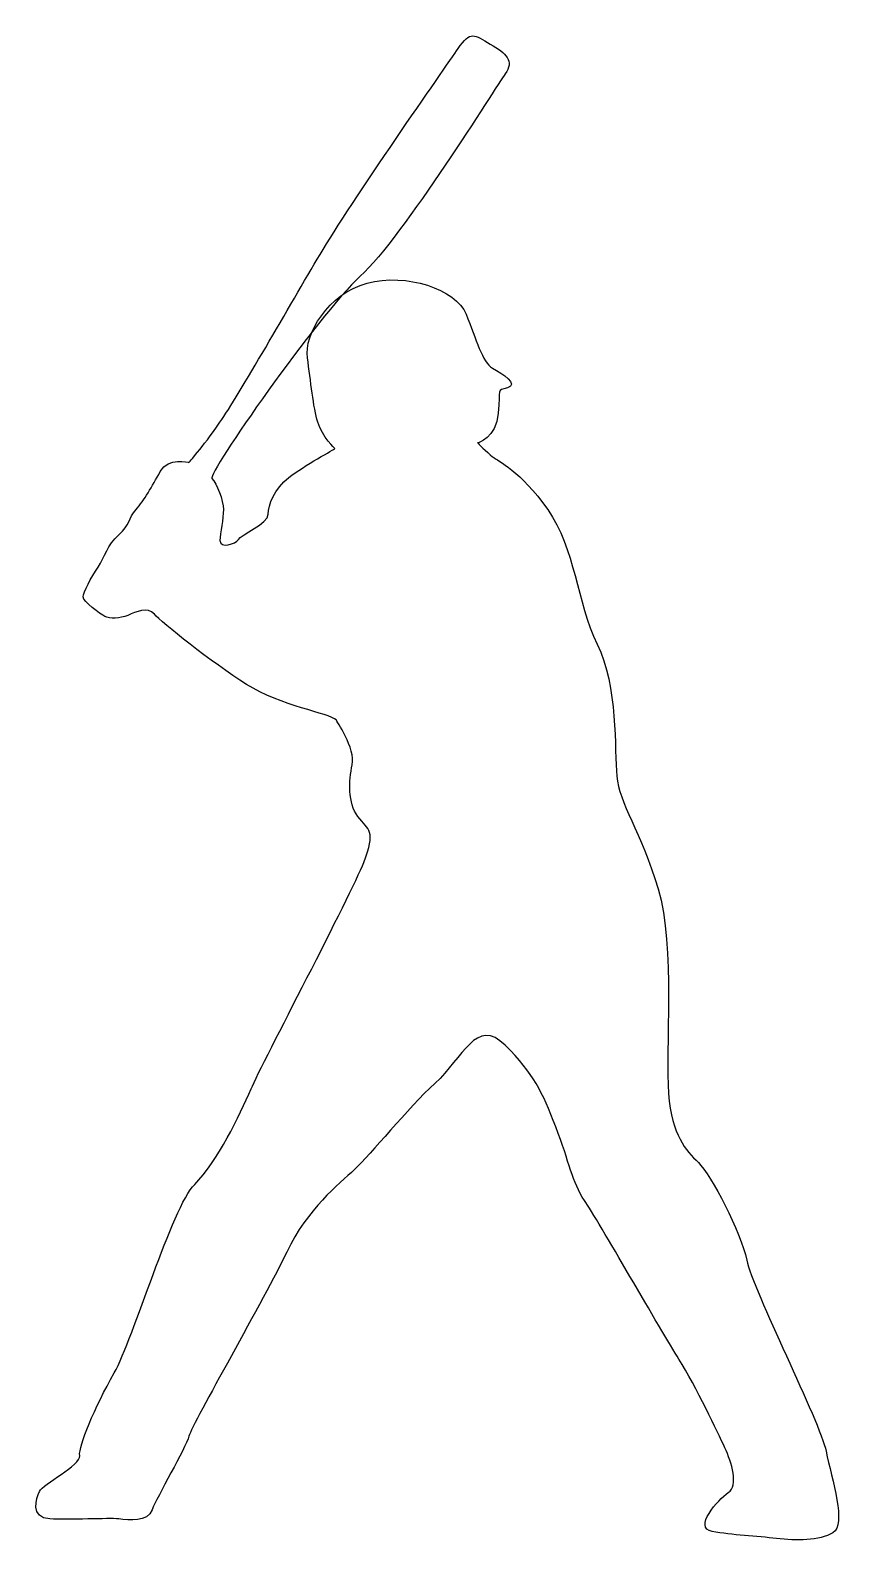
# Model space of a CAD drawing. Header units: centimetres. Extents: x -5.6 to 5.6, y -10.3 to 10.4.
import ezdxf

# ---------------------------------------------------------------- set-up
doc = ezdxf.new("R2010")
doc.units = ezdxf.units.CM
doc.header["$MEASUREMENT"] = 0
doc.layers.add('Camada 1', color=7, linetype='Continuous')

msp = doc.modelspace()

# ---------------------------------------------------------------- linework, layer by layer
at = {"layer": 'Camada 1'}
msp.add_open_spline([(-1.38091, 0.92773), (-1.38091, 0.92773), (-1.11395, 0.53511), (-1.16101, 0.31527), (-1.16101, 0.31527), (-1.20813, 0.0954), (-1.22382, -0.203), (-1.08248, -0.39143), (-1.08248, -0.39143), (-0.94117, -0.57987), (-0.83123, -0.57987), (-1.00398, -1.0196), (-1.00398, -1.0196), (-1.17673, -1.45926), (-2.38595, -3.75214), (-2.54301, -4.11329), (-2.54301, -4.11329), (-2.70007, -4.4745), (-2.99841, -5.1027), (-3.3125, -5.41679), (-3.3125, -5.41679), (-3.62659, -5.7309), (-4.14483, -7.52113), (-4.41182, -7.9923), (-4.41182, -7.9923), (-4.67878, -8.46344), (-4.89863, -8.99737), (-4.88291, -9.12302), (-4.88291, -9.12302), (-4.86722, -9.24862), (-5.38546, -9.51561), (-5.43256, -9.60983), (-5.43256, -9.60983), (-5.47968, -9.70405), (-5.55821, -9.97101), (-5.29125, -9.9867), (-5.29125, -9.9867), (-5.02426, -10.00242), (-4.49033, -9.97101), (-4.34899, -9.9867), (-4.34899, -9.9867), (-4.20765, -10.00242), (-3.95637, -10.03382), (-3.89356, -9.8611), (-3.89356, -9.8611), (-3.83072, -9.68835), (-3.43813, -9.0288), (-3.39101, -8.85603), (-3.39101, -8.85603), (-3.34386, -8.68328), (-2.33879, -6.9401), (-2.05611, -6.34333), (-2.05611, -6.34333), (-1.77343, -5.74656), (-1.34943, -5.41676), (-1.12957, -5.21261), (-1.12957, -5.21261), (-0.90973, -5.00848), (-0.40718, -4.38028), (-0.03031, -4.03482), (-0.03031, -4.03482), (0.34659, -3.68927), (0.53503, -3.12394), (0.92767, -3.51658), (0.92767, -3.51658), (1.32031, -3.90917), (1.43019, -4.14475), (1.61866, -4.63159), (1.61866, -4.63159), (1.8071, -5.11837), (1.83853, -5.38536), (2.01125, -5.63666), (2.01125, -5.63666), (2.184, -5.88791), (3.06345, -7.42691), (3.299, -7.80378), (3.299, -7.80378), (3.53459, -8.18073), (3.83296, -8.80885), (3.92717, -9.01301), (3.92717, -9.01301), (4.02141, -9.21719), (4.11561, -9.53128), (3.97427, -9.62549), (3.97427, -9.62549), (3.83293, -9.7197), (3.48744, -10.11232), (3.7544, -10.15947), (3.7544, -10.15947), (4.02139, -10.20657), (4.36688, -10.22231), (4.63388, -10.25369), (4.63388, -10.25369), (4.90082, -10.2851), (5.21491, -10.2851), (5.40334, -10.17516), (5.40334, -10.17516), (5.5918, -10.06525), (5.38765, -9.45274), (5.30912, -9.06015), (5.30912, -9.06015), (5.23057, -8.66756), (4.30405, -6.84585), (4.22549, -6.45329), (4.22549, -6.45329), (4.14696, -6.06065), (3.73871, -5.29113), (3.56594, -5.11836), (3.56594, -5.11836), (3.39317, -4.94561), (3.20473, -4.75723), (3.15763, -4.17615), (3.15763, -4.17615), (3.11048, -3.5951), (3.25187, -2.16598), (3.01626, -1.38083), (3.01626, -1.38083), (2.7807, -0.59557), (2.48228, -0.20298), (2.45092, 0.15822), (2.45092, 0.15822), (2.41951, 0.5194), (2.46661, 1.38314), (2.18393, 1.96421), (2.18393, 1.96421), (1.90125, 2.54528), (1.88559, 3.26765), (1.50869, 3.80158), (1.50869, 3.80158), (1.13179, 4.33554), (0.83337, 4.46116), (0.75487, 4.524), (0.75487, 4.524), (0.67637, 4.58681), (0.55072, 4.71244), (0.55072, 4.71244), (0.55072, 4.71244), (0.55072, 4.71244), (0.80197, 4.77525), (0.83337, 5.12077), (0.83337, 5.12077), (0.8648, 5.46626), (0.80196, 5.41914), (0.95905, 5.46626), (0.95905, 5.46626), (1.11605, 5.51336), (0.89621, 5.6547), (0.75487, 5.73322), (0.75487, 5.73322), (0.61353, 5.81174), (0.53497, 6.12584), (0.39371, 6.4713), (0.39371, 6.4713), (0.25232, 6.81679), (-0.42293, 7.03666), (-0.95688, 6.89532), (-0.95688, 6.89532), (-1.49086, 6.75398), (-1.82061, 6.18862), (-1.77349, 5.87456), (-1.77349, 5.87456), (-1.72639, 5.56045), (-1.69499, 5.19926), (-1.63218, 4.99508), (-1.63218, 4.99508), (-1.56934, 4.79093), (-1.39657, 4.6339), (-1.39657, 4.6339), (-1.39657, 4.6339), (-1.39657, 4.6339), (-1.82059, 4.39831), (-2.02477, 4.24131), (-2.02477, 4.24131), (-2.22892, 4.08425), (-2.30745, 3.86441), (-2.30745, 3.73873), (-2.30745, 3.73873), (-2.30745, 3.61311), (-2.68438, 3.45605), (-2.71578, 3.39326), (-2.71578, 3.39326), (-2.74719, 3.33042), (-2.96703, 3.26761), (-2.96703, 3.37754), (-2.96703, 3.37754), (-2.96703, 3.48745), (-2.91991, 3.67591), (-2.91991, 3.80153), (-2.91991, 3.80153), (-2.91991, 3.92718), (-3.01413, 4.16274), (-3.07697, 4.22555), (-3.07697, 4.22555), (-3.13978, 4.28836), (-1.63221, 6.45556), (-1.05113, 6.98949), (-1.05113, 6.98949), (-0.4701, 7.52342), (0.80196, 9.58069), (0.92761, 9.75341), (0.92761, 9.75341), (1.05326, 9.92618), (0.9433, 10.03612), (0.72343, 10.16174), (0.72343, 10.16174), (0.50359, 10.28736), (0.45644, 10.3502), (0.28372, 10.0989), (0.28372, 10.0989), (0.11097, 9.84765), (-1.19247, 7.97882), (-1.6008, 7.28783), (-1.6008, 7.28783), (-2.00911, 6.59687), (-2.71581, 5.35621), (-2.96706, 4.995), (-2.96706, 4.995), (-3.21833, 4.63382), (-3.39108, 4.44535), (-3.39108, 4.44535), (-3.39108, 4.44535), (-3.39108, 4.44535), (-3.67376, 4.52388), (-3.78367, 4.31973), (-3.78367, 4.31973), (-3.8936, 4.11555), (-4.00351, 3.92711), (-4.11345, 3.80149), (-4.11345, 3.80149), (-4.22336, 3.67587), (-4.19195, 3.59734), (-4.34904, 3.456), (-4.34904, 3.456), (-4.50607, 3.31466), (-4.5375, 3.15763), (-4.63169, 3.01629), (-4.63169, 3.01629), (-4.72593, 2.87495), (-4.83587, 2.67077), (-4.83587, 2.60798), (-4.83587, 2.60798), (-4.83587, 2.54519), (-4.60028, 2.37239), (-4.5375, 2.34099), (-4.5375, 2.34099), (-4.47466, 2.30956), (-4.33332, 2.30956), (-4.22336, 2.35671), (-4.22336, 2.35671), (-4.11345, 2.40383), (-3.95642, 2.48233), (-3.86218, 2.3724), (-3.86218, 2.3724), (-3.76796, 2.26249), (-3.07698, 1.71279), (-2.60586, 1.41442), (-2.60586, 1.41442), (-2.13471, 1.1162), (-1.47516, 1.02195), (-1.38091, 0.92773)], degree=3, knots=[0, 0, 0, 0, 0.01515152, 0.01515152, 0.01515152, 0.01515152, 0.03030303, 0.03030303, 0.03030303, 0.03030303, 0.04545455, 0.04545455, 0.04545455, 0.04545455, 0.06060606, 0.06060606, 0.06060606, 0.06060606, 0.07575758, 0.07575758, 0.07575758, 0.07575758, 0.09090909, 0.09090909, 0.09090909, 0.09090909, 0.10606061, 0.10606061, 0.10606061, 0.10606061, 0.12121212, 0.12121212, 0.12121212, 0.12121212, 0.13636364, 0.13636364, 0.13636364, 0.13636364, 0.15151515, 0.15151515, 0.15151515, 0.15151515, 0.16666667, 0.16666667, 0.16666667, 0.16666667, 0.18181818, 0.18181818, 0.18181818, 0.18181818, 0.1969697, 0.1969697, 0.1969697, 0.1969697, 0.21212121, 0.21212121, 0.21212121, 0.21212121, 0.22727273, 0.22727273, 0.22727273, 0.22727273, 0.24242424, 0.24242424, 0.24242424, 0.24242424, 0.25757576, 0.25757576, 0.25757576, 0.25757576, 0.27272727, 0.27272727, 0.27272727, 0.27272727, 0.28787879, 0.28787879, 0.28787879, 0.28787879, 0.3030303, 0.3030303, 0.3030303, 0.3030303, 0.31818182, 0.31818182, 0.31818182, 0.31818182, 0.33333333, 0.33333333, 0.33333333, 0.33333333, 0.34848485, 0.34848485, 0.34848485, 0.34848485, 0.36363636, 0.36363636, 0.36363636, 0.36363636, 0.37878788, 0.37878788, 0.37878788, 0.37878788, 0.39393939, 0.39393939, 0.39393939, 0.39393939, 0.40909091, 0.40909091, 0.40909091, 0.40909091, 0.42424242, 0.42424242, 0.42424242, 0.42424242, 0.43939394, 0.43939394, 0.43939394, 0.43939394, 0.45454545, 0.45454545, 0.45454545, 0.45454545, 0.46969697, 0.46969697, 0.46969697, 0.46969697, 0.48484848, 0.48484848, 0.48484848, 0.48484848, 0.5, 0.5, 0.5, 0.5, 0.51515152, 0.51515152, 0.51515152, 0.51515152, 0.53030303, 0.53030303, 0.53030303, 0.53030303, 0.54545455, 0.54545455, 0.54545455, 0.54545455, 0.56060606, 0.56060606, 0.56060606, 0.56060606, 0.57575758, 0.57575758, 0.57575758, 0.57575758, 0.59090909, 0.59090909, 0.59090909, 0.59090909, 0.60606061, 0.60606061, 0.60606061, 0.60606061, 0.62121212, 0.62121212, 0.62121212, 0.62121212, 0.63636364, 0.63636364, 0.63636364, 0.63636364, 0.65151515, 0.65151515, 0.65151515, 0.65151515, 0.66666667, 0.66666667, 0.66666667, 0.66666667, 0.68181818, 0.68181818, 0.68181818, 0.68181818, 0.6969697, 0.6969697, 0.6969697, 0.6969697, 0.71212121, 0.71212121, 0.71212121, 0.71212121, 0.72727273, 0.72727273, 0.72727273, 0.72727273, 0.74242424, 0.74242424, 0.74242424, 0.74242424, 0.75757576, 0.75757576, 0.75757576, 0.75757576, 0.77272727, 0.77272727, 0.77272727, 0.77272727, 0.78787879, 0.78787879, 0.78787879, 0.78787879, 0.8030303, 0.8030303, 0.8030303, 0.8030303, 0.81818182, 0.81818182, 0.81818182, 0.81818182, 0.83333333, 0.83333333, 0.83333333, 0.83333333, 0.84848485, 0.84848485, 0.84848485, 0.84848485, 0.86363636, 0.86363636, 0.86363636, 0.86363636, 0.87878788, 0.87878788, 0.87878788, 0.87878788, 0.89393939, 0.89393939, 0.89393939, 0.89393939, 0.90909091, 0.90909091, 0.90909091, 0.90909091, 0.92424242, 0.92424242, 0.92424242, 0.92424242, 0.93939394, 0.93939394, 0.93939394, 0.93939394, 0.95454545, 0.95454545, 0.95454545, 0.95454545, 0.96969697, 0.96969697, 0.96969697, 0.96969697, 1, 1, 1, 1], dxfattribs=at)

doc.saveas('drawing.dxf')
